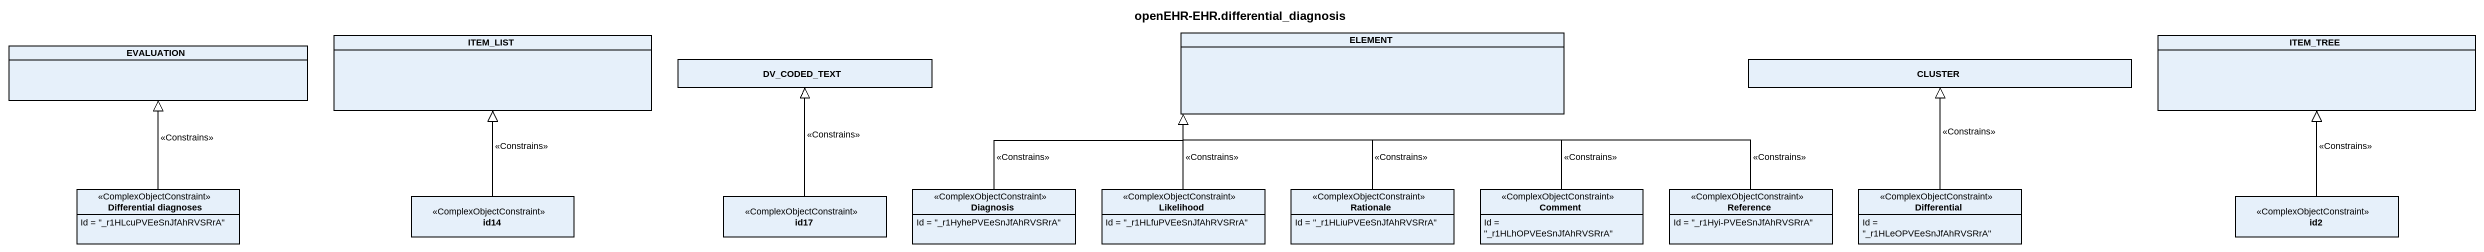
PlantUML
@startuml
title openEHR-EHR.differential_diagnosis
hide circle
hide empty members
class ITEM_LIST
class ELEMENT
class ITEM_TREE
class EVALUATION
class DV_CODED_TEXT
class CLUSTER
class "Differential diagnoses" as Differential_diagnoses <<ComplexObjectConstraint>> {
  Id = "_r1HLcuPVEeSnJfAhRVSRrA"
}
class id14 <<ComplexObjectConstraint>>
class id17 <<ComplexObjectConstraint>>
class Diagnosis <<ComplexObjectConstraint>> {
  Id = "_r1HyhePVEeSnJfAhRVSRrA"
}
class Likelihood <<ComplexObjectConstraint>> {
  Id = "_r1HLfuPVEeSnJfAhRVSRrA"
}
class Rationale <<ComplexObjectConstraint>> {
  Id = "_r1HLiuPVEeSnJfAhRVSRrA"
}
class Comment <<ComplexObjectConstraint>> {
  Id = "_r1HLhOPVEeSnJfAhRVSRrA"
}
class Reference <<ComplexObjectConstraint>> {
  Id = "_r1Hyi-PVEeSnJfAhRVSRrA"
}
class Differential <<ComplexObjectConstraint>> {
  Id = "_r1HLeOPVEeSnJfAhRVSRrA"
}
class id2 <<ComplexObjectConstraint>>
Differential_diagnoses -up-|> EVALUATION : <<Constrains>>
id14 -up-|> ITEM_LIST : <<Constrains>>
id17 -up-|> DV_CODED_TEXT : <<Constrains>>
Diagnosis -right-|> ELEMENT : <<Constrains>>
Likelihood -up-|> ELEMENT : <<Constrains>>
Rationale -up-|> ELEMENT : <<Constrains>>
Comment -up-|> ELEMENT : <<Constrains>>
Reference -left-|> ELEMENT : <<Constrains>>
Differential -up-|> CLUSTER : <<Constrains>>
id2 -up-|> ITEM_TREE : <<Constrains>>
@enduml
